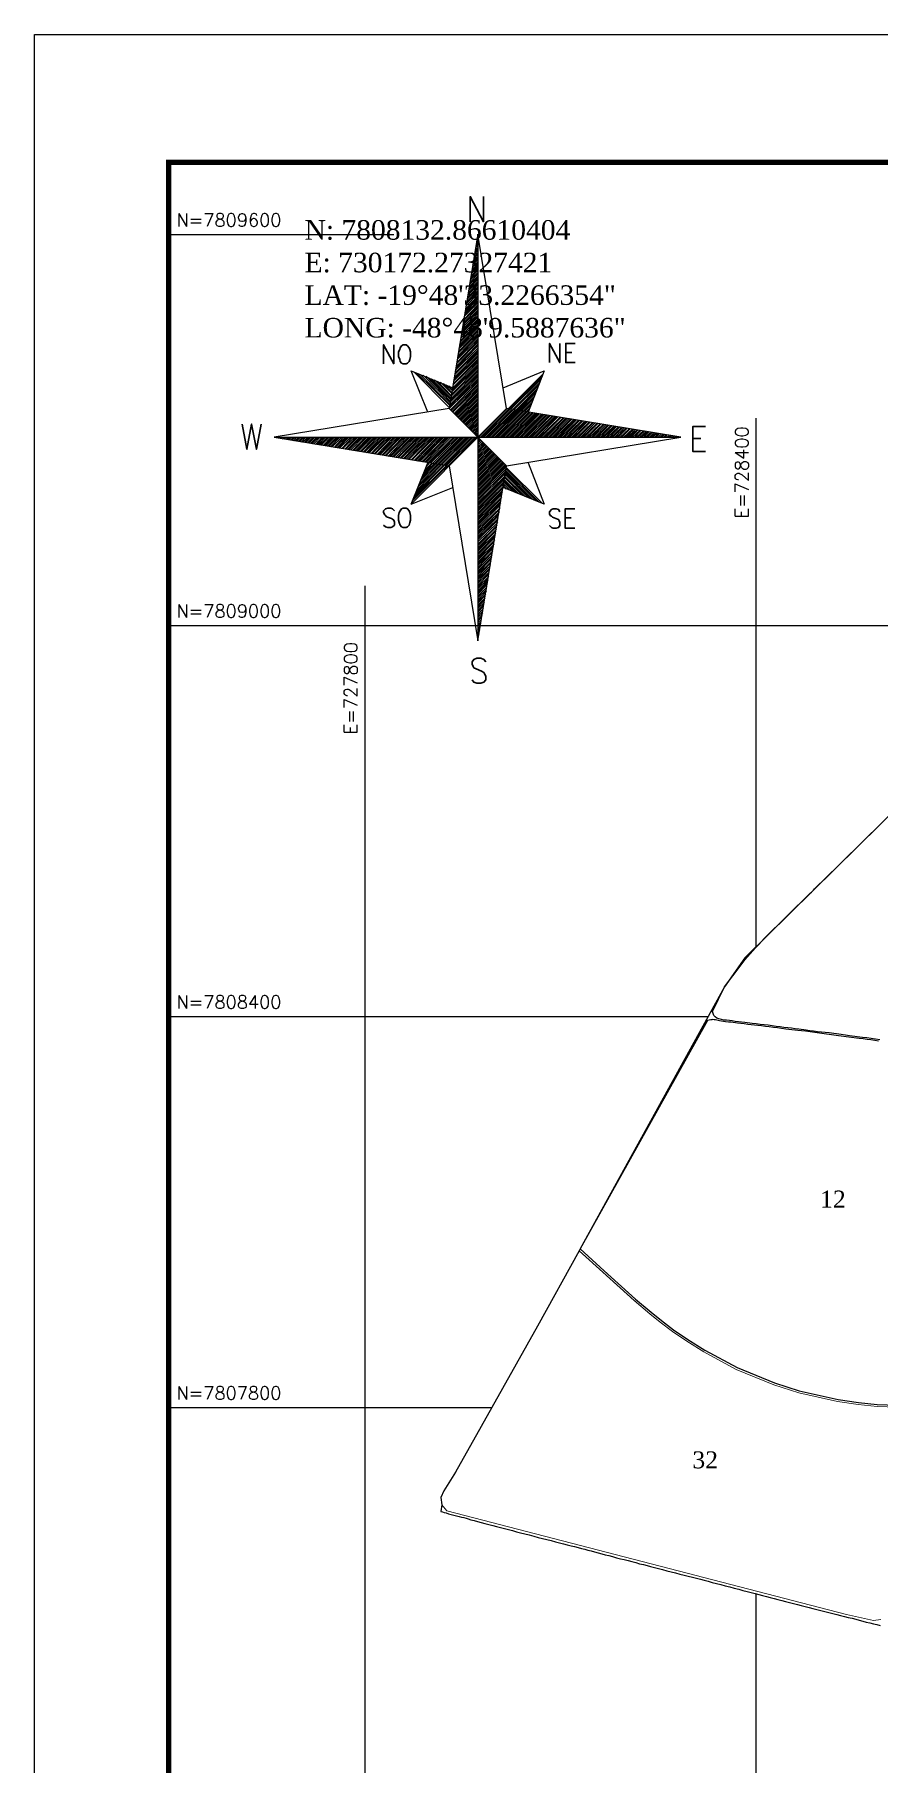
# Model space of a CAD drawing. Extents: x 727293 to 733405, y 7805585 to 7809907.
# Drawn here: x 727293 to 728588, y 7807254 to 7809907 of the extents above; entities that cross this region are included whole.
import ezdxf
from ezdxf.enums import TextEntityAlignment as Align

# ---------------------------------------------------------------- set-up
doc = ezdxf.new("R2010")
doc.units = 0
for name, color, linetype in [('0114000100', 1, 'Continuous'), ('0114000100012', 5, 'Continuous'), ('0114000100013', 5, 'Continuous'), ('0114000100032', 5, 'Continuous'), ('FOLHA', 5, 'Continuous'), ('NUMERAÇÕES', 7, 'Continuous'), ('PDF_SETA_NORTE', 3, 'Continuous')]:
    doc.layers.add(name, color=color, linetype=linetype)
doc.layers.add('MALHA', color=251, linetype='Continuous', true_color=0x505050)
doc.layers.add('NUMERAÇÕES DOS TALHÕES', color=7, linetype='Continuous', true_color=0xffffff)
doc.styles.add('AGROCAD', font='romans.shx')
doc.styles.add('AREAS', font='times.ttf')

# ---------------------------------------------------------------- blocks, each defined once
blk = doc.blocks.new('area_de_talhao')
at = {"layer": 'NUMERAÇÕES', "linetype": 'Continuous', "style": 'AREAS'}
blk.add_attdef('NRO', text='', height=20, dxfattribs=at).set_placement((0, 6.1), align=Align.CENTER)
blk = doc.blocks.new('g')
at = {"layer": 'PDF_SETA_NORTE', "color": 7, "lineweight": 30}
for points in [[(1198.1, 4844.4), (1198.1, 4888.9), (1221.4, 4844.4), (1221.4, 4888.9)], [(1338.9, 4594.6), (1338.9, 4628.5), (1356.8, 4594.6), (1356.8, 4628.5)], [(1384.4, 4594.6), (1367.4, 4594.6), (1367.4, 4628.5), (1384.4, 4628.5)], [(1044.6, 4592.5), (1044.6, 4626.4), (1062.6, 4592.5), (1062.6, 4626.4)], [(1367.4, 4612.6), (1378, 4612.6)], [(793.8, 4485.6), (802.2, 4441.1), (810.7, 4485.6), (819.2, 4441.1), (827.6, 4485.6)], [(1615.1, 4436.9), (1592.9, 4436.9), (1592.9, 4481.4), (1615.1, 4481.4)], [(1592.9, 4460.2), (1606.6, 4460.2)], [(1063.7, 4332.1), (1060.5, 4335.3), (1057.3, 4336.4), (1052, 4336.4), (1047.8, 4335.3), (1044.6, 4332.1), (1044.6, 4329), (1046.7, 4324.7), (1047.8, 4323.7), (1049.9, 4321.5), (1058.4, 4318.4), (1060.5, 4317.3), (1062.6, 4315.2), (1063.7, 4312), (1063.7, 4306.7), (1060.5, 4303.6), (1057.3, 4302.5), (1052, 4302.5), (1047.8, 4303.6), (1044.6, 4306.7)], [(1356.8, 4330), (1354.7, 4334.2), (1350.5, 4335.3), (1345.2, 4335.3), (1342, 4334.2), (1338.9, 4330), (1338.9, 4326.8), (1339.9, 4323.7), (1342, 4322.6), (1344.1, 4320.5), (1352.6, 4317.3), (1354.7, 4316.3), (1355.8, 4314.1), (1356.8, 4311), (1356.8, 4305.7), (1354.7, 4302.5), (1350.5, 4301.4), (1345.2, 4301.4), (1342, 4302.5), (1338.9, 4305.7)], [(1383.3, 4301.4), (1366.4, 4301.4), (1366.4, 4335.3), (1383.3, 4335.3)], [(1366.4, 4319.4), (1377, 4319.4)], [(1225.6, 4064.3), (1222.4, 4068.6), (1217.1, 4070.7), (1209.7, 4070.7), (1204.4, 4068.6), (1201.3, 4064.3), (1201.3, 4060.1), (1203.4, 4055.9), (1204.4, 4053.8), (1208.7, 4051.6), (1218.2, 4047.4), (1222.4, 4045.3), (1223.5, 4043.2), (1225.6, 4038.9), (1225.6, 4032.6), (1222.4, 4028.4), (1217.1, 4026.2), (1209.7, 4026.2), (1204.4, 4028.4), (1201.3, 4032.6)]]:
    blk.add_lwpolyline(points, dxfattribs=at)
at = {"layer": 'PDF_SETA_NORTE', "lineweight": 25}
blk.add_lwpolyline([(1262.6, 4411.5), (1571.7, 4462.3), (1262.6, 4513.1), (1211.8, 4822.2), (1161, 4513.1), (850.9, 4462.3), (1161, 4411.5), (1211.8, 4101.4)], close=True, dxfattribs=at)
for points in [[(1209.7, 4809.5), (1211.8, 4811.6)], [(1210.8, 4816.9), (1211.8, 4817.9)], [(1210.8, 4813.7), (1211.8, 4814.8)], [(1211.8, 4822.2), (1211.8, 4462.3), (1211.8, 4101.4)], [(1211.8, 4821.1), (1211.8, 4821.1)], [(1204.4, 4778.8), (1211.8, 4786.2)], [(1204.4, 4775.6), (1211.8, 4783)], [(1205.5, 4786.2), (1211.8, 4792.5)], [(1205.5, 4783), (1211.8, 4789.4)], [(1206.6, 4790.4), (1211.8, 4795.7)], [(1207.6, 4797.8), (1211.8, 4802.1)], [(1207.6, 4794.7), (1211.8, 4798.9)], [(1208.7, 4805.2), (1211.8, 4808.4)], [(1208.7, 4802.1), (1211.8, 4805.2)], [(1198.1, 4740.7), (1211.8, 4754.4)], [(1198.1, 4737.5), (1211.8, 4751.3)], [(1199.1, 4748.1), (1211.8, 4760.8)], [(1199.1, 4744.9), (1211.8, 4757.6)], [(1200.2, 4752.3), (1211.8, 4764)], [(1201.3, 4759.7), (1211.8, 4770.3)], [(1201.3, 4756.6), (1211.8, 4767.1)], [(1202.3, 4767.1), (1211.8, 4776.7)], [(1202.3, 4764), (1211.8, 4773.5)], [(1203.4, 4771.4), (1211.8, 4779.8)], [(1191.7, 4702.6), (1211.8, 4722.7)], [(1191.7, 4699.4), (1211.8, 4719.5)], [(1192.8, 4706.8), (1211.8, 4725.9)], [(1193.9, 4714.2), (1211.8, 4732.2)], [(1193.9, 4710), (1211.8, 4729)], [(1194.9, 4721.6), (1211.8, 4738.6)], [(1194.9, 4718.5), (1211.8, 4735.4)], [(1196, 4729), (1211.8, 4744.9)], [(1196, 4725.9), (1211.8, 4741.7)], [(1197, 4733.3), (1211.8, 4748.1)], [(1185.4, 4664.5), (1211.8, 4690.9)], [(1186.4, 4668.7), (1211.8, 4694.1)], [(1187.5, 4676.1), (1211.8, 4700.5)], [(1187.5, 4671.9), (1211.8, 4697.3)], [(1188.6, 4683.5), (1211.8, 4706.8)], [(1188.6, 4680.4), (1211.8, 4703.6)], [(1189.6, 4687.8), (1211.8, 4710)], [(1190.7, 4695.2), (1211.8, 4716.3)], [(1190.7, 4690.9), (1211.8, 4713.2)], [(1179, 4626.4), (1211.8, 4659.2)], [(1180.1, 4630.6), (1211.8, 4662.4)], [(1181.2, 4638), (1211.8, 4668.7)], [(1181.2, 4633.8), (1211.8, 4665.5)], [(1182.2, 4645.4), (1211.8, 4675.1)], [(1182.2, 4642.2), (1211.8, 4671.9)], [(1183.3, 4649.7), (1211.8, 4678.2)], [(1184.3, 4657.1), (1211.8, 4684.6)], [(1184.3, 4652.8), (1211.8, 4681.4)], [(1185.4, 4661.3), (1211.8, 4687.8)], [(1173.7, 4592.5), (1211.8, 4630.6)], [(1173.7, 4588.3), (1211.8, 4627.4)], [(1174.8, 4599.9), (1211.8, 4637)], [(1174.8, 4595.7), (1211.8, 4633.8)], [(1175.9, 4604.1), (1211.8, 4640.1)], [(1176.9, 4611.6), (1211.8, 4646.5)], [(1176.9, 4607.3), (1211.8, 4643.3)], [(1178, 4619), (1211.8, 4652.8)], [(1178, 4614.7), (1211.8, 4649.7)], [(1179, 4623.2), (1211.8, 4656)], [(1167.4, 4554.4), (1211.8, 4597.8)], [(1168.4, 4561.8), (1211.8, 4604.1)], [(1168.4, 4557.6), (1211.8, 4601)], [(1169.5, 4565), (1211.8, 4607.3)], [(1170.6, 4573.5), (1211.8, 4613.7)], [(1170.6, 4569.2), (1211.8, 4610.5)], [(1171.6, 4580.9), (1211.8, 4620)], [(1171.6, 4576.6), (1211.8, 4616.8)], [(1172.7, 4584), (1211.8, 4624.3)], [(1122.9, 4506.8), (1093.3, 4579.8), (1167.4, 4550.2)], [(1098.6, 4577.7), (1161, 4515.2)], [(1103.9, 4575.6), (1162.1, 4518.4)], [(1109.2, 4573.5), (1162.1, 4520.5)], [(1114.5, 4572.4), (1162.1, 4523.7), (1211.8, 4572.4)], [(1119.8, 4570.3), (1163.2, 4525.8)], [(1124, 4568.2), (1163.2, 4529)], [(1129.3, 4566), (1164.2, 4531.1), (1211.8, 4578.7)], [(1162.1, 4519.5), (1211.8, 4569.2)], [(1163.2, 4526.9), (1211.8, 4575.6)], [(1164.2, 4535.3), (1211.8, 4581.9)], [(1165.3, 4551.2), (1167.4, 4550.2), (1211.8, 4594.6)], [(1165.3, 4542.8), (1211.8, 4588.3)], [(1165.3, 4538.5), (1211.8, 4585.1)], [(1166.3, 4545.9), (1211.8, 4591.4)], [(1256.3, 4550.2), (1329.3, 4579.8), (1300.8, 4506.8)], [(1328.3, 4575.6), (1264.8, 4512.1)], [(1326.2, 4570.3), (1267.9, 4512.1)], [(1134.6, 4563.9), (1164.2, 4534.3)], [(1139.9, 4561.8), (1164.2, 4536.4)], [(1145.2, 4559.7), (1165.3, 4539.6)], [(1150.5, 4557.6), (1165.3, 4541.7)], [(1155.7, 4555.5), (1166.3, 4544.9)], [(1160, 4553.3), (1166.3, 4547)], [(1161, 4516.3), (1211.8, 4566)], [(1161, 4411.5), (1211.8, 4462.3), (1161, 4513.1), (1211.8, 4562.9)], [(1163.2, 4511), (1211.8, 4559.7)], [(1164.2, 4509.9), (1211.8, 4556.5)], [(1166.3, 4507.8), (1211.8, 4553.3)], [(1167.4, 4506.8), (1211.8, 4550.2)], [(1169.5, 4504.7), (1211.8, 4547)], [(1170.6, 4502.5), (1211.8, 4543.8)], [(1172.7, 4501.5), (1211.8, 4540.6)], [(1173.7, 4499.4), (1211.8, 4537.5)], [(1324, 4565), (1270.1, 4512.1)], [(1321.9, 4559.7), (1273.2, 4511)], [(1319.8, 4554.4), (1275.4, 4511)], [(1317.7, 4549.1), (1278.5, 4509.9)], [(1315.6, 4543.8), (1280.6, 4509.9)], [(1313.5, 4539.6), (1283.8, 4509.9)], [(1175.9, 4498.3), (1211.8, 4534.3)], [(1176.9, 4496.2), (1211.8, 4531.1)], [(1179, 4495.1), (1211.8, 4527.9)], [(1180.1, 4493), (1211.8, 4524.8)], [(1182.2, 4492), (1211.8, 4521.6)], [(1183.3, 4489.8), (1211.8, 4518.4)], [(1185.4, 4488.8), (1211.8, 4515.2)], [(1186.4, 4486.7), (1211.8, 4512.1)], [(1188.6, 4485.6), (1211.8, 4508.9)], [(1189.6, 4483.5), (1211.8, 4505.7)], [(1262.6, 4513.1), (1211.8, 4462.3), (1262.6, 4411.5)], [(1212.9, 4462.3), (1263.7, 4513.1)], [(1216.1, 4462.3), (1265.8, 4512.1)], [(1219.3, 4462.3), (1269, 4512.1)], [(1222.4, 4462.3), (1271.1, 4511)], [(1225.6, 4462.3), (1274.3, 4511)], [(1228.8, 4462.3), (1277.5, 4511)], [(1232, 4462.3), (1279.6, 4509.9)], [(1235.1, 4462.3), (1282.8, 4509.9)], [(1238.3, 4462.3), (1284.9, 4508.9)], [(1241.5, 4462.3), (1288.1, 4508.9)], [(1244.7, 4462.3), (1291.2, 4508.9)], [(1247.8, 4462.3), (1293.3, 4507.8)], [(1251, 4462.3), (1296.5, 4507.8)], [(1254.2, 4462.3), (1298.6, 4506.8)], [(1257.4, 4462.3), (1301.8, 4506.8)], [(1260.5, 4462.3), (1303.9, 4505.7)], [(1263.7, 4462.3), (1307.1, 4505.7)], [(1266.9, 4462.3), (1310.3, 4505.7)], [(1311.3, 4534.3), (1285.9, 4508.9)], [(1309.2, 4529), (1289.1, 4508.9)], [(1307.1, 4523.7), (1291.2, 4507.8)], [(1305, 4518.4), (1294.4, 4507.8)], [(1302.9, 4513.1), (1297.6, 4507.8)], [(1300.8, 4507.8), (1299.7, 4506.8)], [(1191.7, 4482.4), (1211.8, 4502.5)], [(1192.8, 4480.3), (1211.8, 4499.4)], [(1194.9, 4479.3), (1211.8, 4496.2)], [(1196, 4477.1), (1211.8, 4493)], [(1198.1, 4476.1), (1211.8, 4489.8)], [(1199.1, 4474), (1211.8, 4486.7)], [(1201.3, 4472.9), (1211.8, 4483.5)], [(1202.3, 4470.8), (1211.8, 4480.3)], [(1204.4, 4469.7), (1211.8, 4477.1)], [(1270.1, 4462.3), (1312.4, 4504.7)], [(1273.2, 4462.3), (1315.6, 4504.7)], [(1276.4, 4462.3), (1317.7, 4503.6)], [(1279.6, 4462.3), (1320.9, 4503.6)], [(1282.8, 4462.3), (1324, 4502.5)], [(1285.9, 4462.3), (1326.2, 4502.5)], [(1289.1, 4462.3), (1329.3, 4502.5)], [(1292.3, 4462.3), (1331.4, 4501.5)], [(1295.5, 4462.3), (1334.6, 4501.5)], [(1298.6, 4462.3), (1336.7, 4500.4)], [(1301.8, 4462.3), (1339.9, 4500.4)], [(1305, 4462.3), (1343.1, 4499.4)], [(1308.2, 4462.3), (1345.2, 4499.4)], [(1311.3, 4462.3), (1348.4, 4499.4)], [(1314.5, 4462.3), (1350.5, 4498.3)], [(1317.7, 4462.3), (1353.7, 4498.3)], [(1320.9, 4462.3), (1356.8, 4497.2)], [(1324, 4462.3), (1359, 4497.2)], [(1327.2, 4462.3), (1362.1, 4496.2)], [(1330.4, 4462.3), (1364.3, 4496.2)], [(1333.6, 4462.3), (1367.4, 4496.2)], [(1336.7, 4462.3), (1369.6, 4495.1)], [(1339.9, 4462.3), (1372.7, 4495.1)], [(1343.1, 4462.3), (1375.9, 4494.1)], [(1346.3, 4462.3), (1378, 4494.1)], [(1349.4, 4462.3), (1381.2, 4493)], [(1352.6, 4462.3), (1383.3, 4493)], [(1355.8, 4462.3), (1386.5, 4493)], [(1359, 4462.3), (1389.7, 4492)], [(1362.1, 4462.3), (1391.8, 4492)], [(1365.3, 4462.3), (1395, 4490.9)], [(1368.5, 4462.3), (1397.1, 4490.9)], [(1371.7, 4462.3), (1400.2, 4489.8)], [(1374.8, 4462.3), (1402.4, 4489.8)], [(1378, 4462.3), (1405.5, 4489.8)], [(1381.2, 4462.3), (1408.7, 4488.8)], [(1384.4, 4462.3), (1410.8, 4488.8)], [(1387.5, 4462.3), (1414, 4487.7)], [(1390.7, 4462.3), (1416.1, 4487.7)], [(1393.9, 4462.3), (1419.3, 4487.7)], [(1397.1, 4462.3), (1422.5, 4486.7)], [(1400.2, 4462.3), (1424.6, 4486.7)], [(1403.4, 4462.3), (1427.8, 4485.6)], [(1406.6, 4462.3), (1429.9, 4485.6)], [(1409.8, 4462.3), (1433.1, 4484.5)], [(1412.9, 4462.3), (1435.2, 4484.5)], [(1416.1, 4462.3), (1438.3, 4484.5)], [(1419.3, 4462.3), (1441.5, 4483.5)], [(1422.5, 4462.3), (1443.6, 4483.5)], [(1425.6, 4462.3), (1446.8, 4482.4)], [(1428.8, 4462.3), (1448.9, 4482.4)], [(1432, 4462.3), (1452.1, 4481.4)], [(1435.2, 4462.3), (1455.3, 4481.4)], [(1438.3, 4462.3), (1457.4, 4481.4)], [(1441.5, 4462.3), (1460.6, 4480.3)], [(1444.7, 4462.3), (1462.7, 4480.3)], [(1447.9, 4462.3), (1465.9, 4479.3)], [(1451, 4462.3), (1468, 4479.3)], [(1454.2, 4462.3), (1471.2, 4478.2)], [(1457.4, 4462.3), (1474.3, 4478.2)], [(1460.6, 4462.3), (1476.5, 4478.2)], [(1463.7, 4462.3), (1479.6, 4477.1)], [(1466.9, 4462.3), (1481.7, 4477.1)], [(1470.1, 4462.3), (1484.9, 4476.1)], [(1473.3, 4462.3), (1488.1, 4476.1)], [(1476.5, 4462.3), (1490.2, 4475)], [(1479.6, 4462.3), (1493.4, 4475)], [(1482.8, 4462.3), (1495.5, 4475)], [(850.9, 4462.3), (1571.7, 4462.3)], [(852, 4462.3), (853, 4462.3)], [(855.2, 4461.3), (856.2, 4462.3)], [(858.3, 4461.3), (859.4, 4462.3)], [(860.4, 4460.2), (862.6, 4462.3)], [(863.6, 4460.2), (865.7, 4462.3)], [(865.7, 4459.1), (868.9, 4462.3)], [(868.9, 4459.1), (872.1, 4462.3)], [(872.1, 4459.1), (875.3, 4462.3)], [(874.2, 4458.1), (878.4, 4462.3)], [(877.4, 4458.1), (881.6, 4462.3)], [(879.5, 4457), (884.8, 4462.3)], [(882.7, 4457), (888, 4462.3)], [(884.8, 4456), (891.1, 4462.3)], [(888, 4456), (894.3, 4462.3)], [(891.1, 4456), (897.5, 4462.3)], [(893.3, 4454.9), (900.7, 4462.3)], [(896.4, 4454.9), (903.8, 4462.3)], [(898.6, 4453.8), (907, 4462.3)], [(901.7, 4453.8), (910.2, 4462.3)], [(904.9, 4452.8), (913.4, 4462.3)], [(907, 4452.8), (916.5, 4462.3)], [(910.2, 4452.8), (919.7, 4462.3)], [(912.3, 4451.7), (922.9, 4462.3)], [(915.5, 4451.7), (926.1, 4462.3)], [(917.6, 4450.7), (929.2, 4462.3)], [(920.8, 4450.7), (932.4, 4462.3)], [(924, 4449.6), (935.6, 4462.3)], [(926.1, 4449.6), (938.8, 4462.3)], [(929.2, 4449.6), (941.9, 4462.3)], [(931.4, 4448.6), (945.1, 4462.3)], [(934.5, 4448.6), (948.3, 4462.3)], [(937.7, 4447.5), (951.5, 4462.3)], [(939.8, 4447.5), (954.6, 4462.3)], [(943, 4447.5), (957.8, 4462.3)], [(945.1, 4446.4), (961, 4462.3)], [(948.3, 4446.4), (964.2, 4462.3)], [(950.4, 4445.4), (967.3, 4462.3)], [(953.6, 4445.4), (970.5, 4462.3)], [(956.8, 4444.3), (973.7, 4462.3)], [(958.9, 4444.3), (976.9, 4462.3)], [(962.1, 4444.3), (980.1, 4462.3)], [(964.2, 4443.3), (983.2, 4462.3)], [(967.3, 4443.3), (986.4, 4462.3)], [(970.5, 4442.2), (989.6, 4462.3)], [(972.6, 4442.2), (992.8, 4462.3)], [(975.8, 4441.1), (995.9, 4462.3)], [(977.9, 4441.1), (999.1, 4462.3)], [(981.1, 4441.1), (1002.3, 4462.3)], [(983.2, 4440.1), (1005.5, 4462.3)], [(986.4, 4440.1), (1008.6, 4462.3)], [(989.6, 4439), (1011.8, 4462.3)], [(991.7, 4439), (1015, 4462.3)], [(994.9, 4438), (1018.2, 4462.3)], [(997, 4438), (1021.3, 4462.3)], [(1000.2, 4438), (1024.5, 4462.3)], [(1003.3, 4436.9), (1027.7, 4462.3)], [(1005.5, 4436.9), (1030.9, 4462.3)], [(1008.6, 4435.9), (1034, 4462.3)], [(1010.7, 4435.9), (1037.2, 4462.3)], [(1013.9, 4434.8), (1040.4, 4462.3)], [(1016, 4434.8), (1043.6, 4462.3)], [(1019.2, 4434.8), (1046.7, 4462.3)], [(1022.4, 4433.7), (1049.9, 4462.3)], [(1024.5, 4433.7), (1053.1, 4462.3)], [(1027.7, 4432.7), (1056.3, 4462.3)], [(1029.8, 4432.7), (1059.4, 4462.3)], [(1033, 4431.6), (1062.6, 4462.3)], [(1036.1, 4431.6), (1065.8, 4462.3)], [(1038.3, 4431.6), (1069, 4462.3)], [(1041.4, 4430.6), (1072.1, 4462.3)], [(1043.6, 4430.6), (1075.3, 4462.3)], [(1046.7, 4429.5), (1078.5, 4462.3)], [(1048.8, 4429.5), (1081.7, 4462.3)], [(1052, 4428.4), (1084.8, 4462.3)], [(1055.2, 4428.4), (1088, 4462.3)], [(1057.3, 4428.4), (1091.2, 4462.3)], [(1060.5, 4427.4), (1094.4, 4462.3)], [(1062.6, 4427.4), (1097.5, 4462.3)], [(1065.8, 4426.3), (1100.7, 4462.3)], [(1069, 4426.3), (1103.9, 4462.3)], [(1071.1, 4426.3), (1107.1, 4462.3)], [(1074.2, 4425.3), (1110.2, 4462.3)], [(1076.4, 4425.3), (1113.4, 4462.3)], [(1079.5, 4424.2), (1116.6, 4462.3)], [(1081.7, 4424.2), (1119.8, 4462.3)], [(1084.8, 4423.2), (1122.9, 4462.3)], [(1088, 4423.2), (1126.1, 4462.3)], [(1090.1, 4423.2), (1129.3, 4462.3)], [(1093.3, 4422.1), (1132.5, 4462.3)], [(1211.8, 4462.3), (1093.3, 4343.8), (1122.9, 4416.8), (1168.4, 4462.3)], [(1095.4, 4422.1), (1135.6, 4462.3)], [(1097.5, 4354.4), (1155.7, 4411.5), (1206.6, 4462.3)], [(1098.6, 4421), (1138.8, 4462.3)], [(1101.8, 4421), (1142, 4462.3)], [(1101.8, 4363.9), (1150.5, 4412.6), (1200.2, 4462.3)], [(1103.9, 4420), (1145.2, 4462.3)], [(1103.9, 4369.2), (1147.3, 4413.6), (1197, 4462.3)], [(1106, 4374.5), (1145.2, 4413.6), (1193.9, 4462.3)], [(1107.1, 4420), (1148.3, 4462.3)], [(1108.1, 4379.8), (1142, 4413.6), (1190.7, 4462.3)], [(1109.2, 4420), (1151.5, 4462.3)], [(1110.2, 4385.1), (1139.9, 4414.7), (1187.5, 4462.3)], [(1112.4, 4418.9), (1154.7, 4462.3)], [(1112.4, 4390.3), (1136.7, 4414.7), (1184.3, 4462.3)], [(1114.5, 4418.9), (1157.9, 4462.3)], [(1114.5, 4395.6), (1134.6, 4415.7), (1181.2, 4462.3)], [(1116.6, 4399.9), (1131.4, 4415.7), (1178, 4462.3)], [(1117.6, 4417.9), (1161, 4462.3)], [(1120.8, 4417.9), (1164.2, 4462.3)], [(1120.8, 4410.5), (1126.1, 4416.8), (1171.6, 4462.3)], [(1128.2, 4416.8), (1174.8, 4462.3)], [(1153.6, 4412.6), (1203.4, 4462.3)], [(1158.9, 4411.5), (1209.7, 4462.3)], [(1205.5, 4467.6), (1211.8, 4474)], [(1207.6, 4466.5), (1211.8, 4470.8)], [(1208.7, 4464.4), (1211.8, 4467.6)], [(1210.8, 4463.4), (1211.8, 4464.4)], [(1211.8, 4461.3), (1211.8, 4461.3)], [(1211.8, 4458.1), (1214, 4460.2)], [(1211.8, 4454.9), (1215, 4458.1)], [(1211.8, 4451.7), (1217.1, 4457)], [(1211.8, 4448.6), (1218.2, 4454.9)], [(1211.8, 4445.4), (1220.3, 4453.8)], [(1211.8, 4442.2), (1221.4, 4451.7)], [(1211.8, 4439), (1223.5, 4450.7)], [(1211.8, 4435.9), (1224.5, 4448.6)], [(1211.8, 4432.7), (1226.7, 4447.5)], [(1211.8, 4429.5), (1227.7, 4445.4)], [(1211.8, 4426.3), (1229.8, 4444.3)], [(1486, 4462.3), (1498.7, 4474)], [(1489.2, 4462.3), (1500.8, 4474)], [(1492.3, 4462.3), (1504, 4472.9)], [(1495.5, 4462.3), (1507.1, 4472.9)], [(1498.7, 4462.3), (1509.3, 4471.8)], [(1501.9, 4462.3), (1512.4, 4471.8)], [(1505, 4462.3), (1514.6, 4471.8)], [(1508.2, 4462.3), (1517.7, 4470.8)], [(1512.4, 4462.3), (1520.9, 4470.8)], [(1515.6, 4462.3), (1523, 4469.7)], [(1518.8, 4462.3), (1526.2, 4469.7)], [(1522, 4462.3), (1528.3, 4468.7)], [(1525.1, 4462.3), (1531.5, 4468.7)], [(1528.3, 4462.3), (1533.6, 4468.7)], [(1531.5, 4462.3), (1536.8, 4467.6)], [(1534.7, 4462.3), (1540, 4467.6)], [(1537.8, 4462.3), (1542.1, 4466.5)], [(1541, 4462.3), (1545.2, 4466.5)], [(1544.2, 4462.3), (1547.4, 4466.5)], [(1547.4, 4462.3), (1550.5, 4465.5)], [(1550.5, 4462.3), (1553.7, 4465.5)], [(1553.7, 4462.3), (1555.8, 4464.4)], [(1556.9, 4462.3), (1559, 4464.4)], [(1560.1, 4462.3), (1561.1, 4463.4)], [(1563.2, 4462.3), (1564.3, 4463.4)], [(1566.4, 4462.3), (1566.4, 4463.4)], [(1569.6, 4462.3), (1569.6, 4462.3)], [(1118.7, 4405.2), (1129.3, 4415.7)], [(1122.9, 4415.7), (1124, 4416.8)], [(1211.8, 4423.2), (1230.9, 4442.2)], [(1211.8, 4420), (1233, 4441.1)], [(1211.8, 4416.8), (1234.1, 4439)], [(1211.8, 4413.6), (1236.2, 4438)], [(1211.8, 4410.5), (1237.2, 4435.9)], [(1211.8, 4407.3), (1239.4, 4434.8)], [(1211.8, 4404.1), (1240.4, 4432.7)], [(1211.8, 4400.9), (1242.5, 4431.6)], [(1211.8, 4397.8), (1243.6, 4429.5)], [(1211.8, 4394.6), (1245.7, 4428.4)], [(1211.8, 4391.4), (1246.8, 4426.3)], [(1211.8, 4388.2), (1248.9, 4425.3)], [(1211.8, 4385.1), (1249.9, 4423.2)], [(1211.8, 4381.9), (1252.1, 4422.1)], [(1211.8, 4378.7), (1253.1, 4420)], [(1211.8, 4375.5), (1255.2, 4418.9)], [(1211.8, 4372.4), (1256.3, 4416.8)], [(1211.8, 4369.2), (1258.4, 4415.7)], [(1211.8, 4366), (1259.5, 4413.6)], [(1300.8, 4416.8), (1329.3, 4343.8), (1256.3, 4373.4)], [(1095.4, 4349.1), (1157.9, 4411.5)], [(1099.7, 4359.6), (1152.6, 4412.6)], [(1211.8, 4362.8), (1261.6, 4412.6)], [(1211.8, 4359.6), (1262.6, 4410.5)], [(1211.8, 4356.5), (1261.6, 4406.2), (1319.8, 4348)], [(1211.8, 4353.3), (1261.6, 4403), (1314.5, 4350.1)], [(1211.8, 4350.1), (1260.5, 4398.8)], [(1211.8, 4346.9), (1260.5, 4394.6)], [(1211.8, 4343.8), (1259.5, 4391.4)], [(1211.8, 4340.6), (1258.4, 4387.2), (1283.8, 4362.8)], [(1211.8, 4337.4), (1258.4, 4384)], [(1278.5, 4364.9), (1258.4, 4385.1)], [(1294.4, 4358.6), (1259.5, 4392.5)], [(1289.1, 4360.7), (1259.5, 4390.3)], [(1309.2, 4352.2), (1260.5, 4400.9)], [(1303.9, 4354.4), (1260.5, 4397.8)], [(1299.7, 4356.5), (1260.5, 4395.6)], [(1325.1, 4345.9), (1262.6, 4408.3)], [(1093.3, 4343.8), (1167.4, 4373.4)], [(1211.8, 4334.2), (1257.4, 4379.8), (1267.9, 4369.2)], [(1211.8, 4331.1), (1257.4, 4375.5)], [(1211.8, 4327.9), (1256.3, 4372.4)], [(1211.8, 4324.7), (1255.2, 4368.1)], [(1211.8, 4321.5), (1255.2, 4364.9)], [(1211.8, 4318.4), (1254.2, 4360.7)], [(1211.8, 4315.2), (1254.2, 4356.5)], [(1211.8, 4312), (1253.1, 4353.3)], [(1258.4, 4372.4), (1256.3, 4374.5)], [(1262.6, 4370.2), (1257.4, 4376.6)], [(1273.2, 4367.1), (1258.4, 4381.9)], [(1211.8, 4308.8), (1252.1, 4349.1)], [(1211.8, 4305.7), (1252.1, 4345.9)], [(1211.8, 4302.5), (1251, 4341.7)], [(1211.8, 4299.3), (1251, 4337.4)], [(1211.8, 4296.1), (1249.9, 4334.2)], [(1211.8, 4293), (1249.9, 4330)], [(1211.8, 4289.8), (1248.9, 4325.8)], [(1211.8, 4286.6), (1247.8, 4322.6)], [(1211.8, 4283.4), (1247.8, 4318.4)], [(1211.8, 4280.3), (1246.8, 4315.2)], [(1211.8, 4277.1), (1246.8, 4311)], [(1211.8, 4272.9), (1245.7, 4306.7)], [(1211.8, 4269.7), (1244.7, 4303.6)], [(1211.8, 4266.5), (1244.7, 4299.3)], [(1211.8, 4263.3), (1243.6, 4296.1)], [(1211.8, 4260.2), (1243.6, 4291.9)], [(1211.8, 4257), (1242.5, 4287.7)], [(1211.8, 4253.8), (1241.5, 4284.5)], [(1211.8, 4250.6), (1241.5, 4280.3)], [(1211.8, 4247.5), (1240.4, 4277.1)], [(1211.8, 4244.3), (1240.4, 4272.9)], [(1211.8, 4241.1), (1239.4, 4268.6)], [(1211.8, 4237.9), (1238.3, 4265.4)], [(1211.8, 4234.8), (1238.3, 4261.2)], [(1211.8, 4231.6), (1237.2, 4258)], [(1211.8, 4228.4), (1237.2, 4253.8)], [(1211.8, 4225.2), (1236.2, 4249.6)], [(1211.8, 4222.1), (1235.1, 4246.4)], [(1211.8, 4218.9), (1235.1, 4242.2)], [(1211.8, 4215.7), (1234.1, 4239)], [(1211.8, 4212.5), (1234.1, 4234.8)], [(1211.8, 4209.4), (1233, 4230.5)], [(1211.8, 4206.2), (1232, 4227.3)], [(1211.8, 4203), (1232, 4223.1)], [(1211.8, 4199.8), (1230.9, 4219.9)], [(1211.8, 4196.7), (1230.9, 4215.7)], [(1211.8, 4193.5), (1229.8, 4211.5)], [(1211.8, 4190.3), (1229.8, 4208.3)], [(1211.8, 4187.1), (1228.8, 4204.1)], [(1211.8, 4184), (1227.7, 4200.9)], [(1211.8, 4180.8), (1227.7, 4196.7)], [(1211.8, 4177.6), (1226.7, 4192.4)], [(1211.8, 4174.4), (1226.7, 4189.2)], [(1211.8, 4171.2), (1225.6, 4185)], [(1211.8, 4168.1), (1224.5, 4181.8)], [(1211.8, 4164.9), (1224.5, 4177.6)], [(1211.8, 4161.7), (1223.5, 4173.4)], [(1211.8, 4158.5), (1223.5, 4170.2)], [(1211.8, 4155.4), (1222.4, 4166)], [(1211.8, 4152.2), (1221.4, 4162.8)], [(1211.8, 4149), (1221.4, 4158.5)], [(1211.8, 4145.8), (1220.3, 4154.3)], [(1211.8, 4142.7), (1220.3, 4151.1)], [(1211.8, 4139.5), (1219.3, 4146.9)], [(1211.8, 4136.3), (1218.2, 4143.7)], [(1211.8, 4133.1), (1218.2, 4139.5)], [(1211.8, 4130), (1217.1, 4135.3)], [(1211.8, 4126.8), (1217.1, 4132.1)], [(1211.8, 4123.6), (1216.1, 4127.9)], [(1211.8, 4120.4), (1215, 4124.7)], [(1211.8, 4117.3), (1215, 4120.4)], [(1211.8, 4114.1), (1214, 4116.2)], [(1211.8, 4110.9), (1214, 4113)], [(1211.8, 4107.7), (1212.9, 4108.8)], [(1211.8, 4104.6), (1211.8, 4105.6)]]:
    blk.add_lwpolyline(points, dxfattribs=at)
at = {"layer": 'PDF_SETA_NORTE', "color": 7, "lineweight": 30}
for points in [[(1079.5, 4626.4), (1076.4, 4624.3), (1074.2, 4621.1), (1073.2, 4617.9), (1071.1, 4613.7), (1071.1, 4605.2), (1073.2, 4599.9), (1074.2, 4596.7), (1076.4, 4593.6), (1079.5, 4592.5), (1084.8, 4592.5), (1087, 4593.6), (1090.1, 4596.7), (1091.2, 4599.9), (1092.2, 4605.2), (1092.2, 4613.7), (1091.2, 4617.9), (1090.1, 4621.1), (1087, 4624.3), (1084.8, 4626.4)], [(1079.5, 4336.4), (1076.4, 4335.3), (1074.2, 4332.1), (1072.1, 4329), (1071.1, 4323.7), (1071.1, 4315.2), (1072.1, 4311), (1074.2, 4306.7), (1076.4, 4303.6), (1079.5, 4302.5), (1084.8, 4302.5), (1087, 4303.6), (1090.1, 4306.7), (1091.2, 4311), (1092.2, 4315.2), (1092.2, 4323.7), (1091.2, 4329), (1090.1, 4332.1), (1087, 4335.3), (1084.8, 4336.4)]]:
    blk.add_lwpolyline(points, close=True, dxfattribs=at)
blk = doc.blocks.new('coordf')
at = {"layer": 'MALHA', "linetype": 'Continuous', "style": 'AGROCAD'}
blk.add_attdef('COORDF', text='', height=10, dxfattribs=at).set_placement((-6, 6), align=Align.RIGHT)
blk = doc.blocks.new('coordi')
at = {"layer": 'MALHA', "linetype": 'Continuous', "style": 'AGROCAD'}
blk.add_attdef('COORDI', (6, 6), '', height=10, dxfattribs=at)

msp = doc.modelspace()

# ---------------------------------------------------------------- linework, layer by layer
at = {"layer": '0114000100'}
msp.add_lwpolyline([(728624.6, 7808728.5), (728382.7, 7808490.1), (728351.4, 7808445.3), (728129.7, 7808043.3), (728128.3, 7808040.5), (728064.7, 7807924.8), (727978, 7807770.8), (727938.6, 7807700.7), (727921, 7807672.1), (727916.4, 7807661.5), (727917.6, 7807650.4), (727916.3, 7807640.2), (727918.5, 7807639.6), (727921.3, 7807638.9), (727924.3, 7807638), (727927.9, 7807636.9), (727931.9, 7807635.6), (727936, 7807634.5), (727940.3, 7807633.4), (727944.3, 7807632.6), (727948, 7807631.8), (727951.7, 7807631), (727955, 7807630), (727958.1, 7807628.8), (727962.1, 7807627.7), (727967.1, 7807626.5), (727972.4, 7807625.1), (727978, 7807623.6), (727983.8, 7807622), (727989.8, 7807620.5), (727995.7, 7807619), (728001.6, 7807617.4), (728007.8, 7807615.7), (728014.1, 7807614.2), (728020.2, 7807612.6), (728026.2, 7807611.1), (728032.3, 7807609.3), (728038.6, 7807607.7), (728045.2, 7807606.1), (728051.9, 7807604.3), (728058.8, 7807602.4), (728065.6, 7807600.6), (728072.2, 7807598.9), (728078.9, 7807597.2), (728085.6, 7807595.5), (728092.1, 7807593.8), (728098.2, 7807592.1), (728104.2, 7807590.7), (728110, 7807589.2), (728115.9, 7807587.7), (728121.5, 7807586.3), (728126.9, 7807584.9), (728132, 7807583.5), (728136.9, 7807582.3), (728141.9, 7807581.1), (728146.8, 7807579.8), (728152.1, 7807578.3), (728157.6, 7807576.8), (728163, 7807575.4), (728168.5, 7807573.9), (728174.1, 7807572.5), (728179.8, 7807571), (728185.6, 7807569.4), (728191.6, 7807567.8), (728197.5, 7807566.4), (728203.4, 7807564.9), (728209.3, 7807563.4), (728215.3, 7807561.8), (728221.2, 7807560.2), (728227.1, 7807558.8), (728232.6, 7807557.3), (728238.1, 7807555.7), (728243.9, 7807554.3), (728250, 7807552.7), (728256.3, 7807551.1), (728262.8, 7807549.4), (728269.5, 7807547.7), (728276.2, 7807545.9), (728282.9, 7807544.2), (728289.4, 7807542.6), (728295.9, 7807540.9), (728302.3, 7807539.3), (728308.6, 7807537.7), (728314.6, 7807536.2), (728320.4, 7807534.7), (728326.4, 7807533.2), (728332.6, 7807531.5), (728339, 7807529.8), (728345.6, 7807528.1), (728352.5, 7807526.2), (728359.5, 7807524.4), (728366.3, 7807522.6), (728373.2, 7807520.9), (728379.8, 7807519.2), (728386.3, 7807517.5), (728392.5, 7807516), (728398.3, 7807514.5), (728404.1, 7807513), (728409.9, 7807511.5), (728415.8, 7807509.9), (728421.7, 7807508.3), (728427.6, 7807506.9), (728433.5, 7807505.4), (728439.3, 7807503.9), (728445.2, 7807502.3), (728451.2, 7807500.8), (728457.3, 7807499.2), (728463.3, 7807497.7), (728469.3, 7807496.2), (728475.3, 7807494.6), (728481.2, 7807493.1), (728487.1, 7807491.6), (728493.2, 7807490), (728499.4, 7807488.4), (728505.6, 7807486.8), (728511.7, 7807485.2), (728517.7, 7807483.6), (728523.7, 7807482), (728529.6, 7807480.6), (728535.5, 7807479.2), (728541.4, 7807477.7), (728547.1, 7807476.4), (728552.7, 7807474.9), (728558.2, 7807473.6), (728563.6, 7807472.2), (728569, 7807470.6), (728574.4, 7807469.3), (728580, 7807468), (728585.3, 7807466.6), (728590.4, 7807465.1)], dxfattribs=at)
at = {"layer": '0114000100012'}
msp.add_lwpolyline([(728587.7, 7808362.2), (728581.9, 7808363.1), (728576.1, 7808363.9), (728570.3, 7808364.6), (728564.4, 7808365.4), (728558.3, 7808366.2), (728526.1, 7808370.2), (728493.8, 7808374.6), (728475.6, 7808377.1), (728469.8, 7808377.8), (728463.9, 7808378.5), (728445.3, 7808380.6), (728438.9, 7808381.4), (728432.7, 7808382.3), (728426.5, 7808383.1), (728420.2, 7808383.8), (728414.2, 7808384.6), (728408.3, 7808385.4), (728402.7, 7808386.1), (728397.3, 7808386.7), (728387, 7808387.8), (728381.8, 7808388.6), (728376.5, 7808389.3), (728371.3, 7808389.8), (728361.9, 7808391.1), (728357.4, 7808391.3), (728352.7, 7808391.8), (728343.7, 7808393.4), (728337.6, 7808394.5), (728335.4, 7808394.8), (728333.5, 7808395), (728331.9, 7808394.9), (728330.5, 7808394.6), (728325.5, 7808393.8), (728129.7, 7808043.3), (728166.6, 7808009.7), (728215, 7807966.1), (728238.8, 7807945.9), (728254.6, 7807933.1), (728273.3, 7807918.9), (728295.4, 7807904.1), (728321.1, 7807887.8), (728370.7, 7807861.1), (728428, 7807837.5), (728466.1, 7807825.4), (728525.6, 7807812.1), (728556.8, 7807807.3), (728585.7, 7807804.5), (728631.1, 7807802.7)], dxfattribs=at)
at = {"layer": '0114000100013'}
msp.add_lwpolyline([(728589.9, 7808364), (728583.2, 7808365), (728576.6, 7808366), (728570, 7808366.9), (728563.4, 7808367.8), (728543.4, 7808370.3), (728536.9, 7808371.2), (728530.5, 7808372), (728511.8, 7808374.6), (728494, 7808376.5), (728488.2, 7808377.3), (728482.4, 7808378), (728476.7, 7808378.7), (728465.6, 7808380.2), (728460.1, 7808381), (728454.4, 7808381.7), (728448.6, 7808382.5), (728442.7, 7808383.2), (728436.7, 7808383.9), (728430.6, 7808384.6), (728424.5, 7808385.5), (728418.4, 7808386.4), (728406.1, 7808387.8), (728400.1, 7808388.6), (728394.1, 7808389.2), (728382.5, 7808390.4), (728377.4, 7808391), (728372.7, 7808391.6), (728368, 7808392.2), (728363.4, 7808393), (728359, 7808393.6), (728354.7, 7808394), (728350.5, 7808394.4), (728346.6, 7808395.2), (728342.9, 7808396.2), (728339.8, 7808397.5), (728337.3, 7808399.2), (728335.1, 7808401.5), (728333, 7808407.6), (728351.4, 7808445.3), (728376.8, 7808479.3), (728379.4, 7808482.7), (728383, 7808487.1), (728386.9, 7808491.6), (728391, 7808496.2), (728395.1, 7808500.8), (728399.5, 7808505.5), (728403.9, 7808510.2), (728412.5, 7808519.4), (728483.1, 7808589), (728484.9, 7808590.6), (728487.9, 7808593.5), (728489.7, 7808595.6), (728526.5, 7808631.8), (728528.6, 7808633.4), (728531, 7808636.1), (728531.4, 7808636.6), (728624.6, 7808728.5)], dxfattribs=at)
at = {"layer": '0114000100032', "lineweight": 18}
msp.add_lwpolyline([(728591.5, 7807474.5), (728580.2, 7807473.1), (728538.5, 7807482.3), (727925.6, 7807641.5), (727917.6, 7807650.4), (727916.4, 7807661.5), (727921, 7807672.1), (727938.6, 7807700.7), (727978, 7807770.8), (728064.7, 7807924.8), (728128.3, 7808040.5), (728164.6, 7808007.5), (728213, 7807963.8), (728236.9, 7807943.6), (728252.8, 7807930.7), (728271.5, 7807916.4), (728293.7, 7807901.6), (728319.6, 7807885.3), (728369.4, 7807858.4), (728427, 7807834.7), (728465.3, 7807822.5), (728525, 7807809.1), (728556.4, 7807804.4), (728585.5, 7807801.5), (728631, 7807799.7)], dxfattribs=at)
at = {"layer": 'FOLHA', "color": 5}
msp.add_lwpolyline([(733405, 7805585.3), (727292.8, 7805585.3), (727292.8, 7809906.7), (733405, 7809906.7)], close=True, dxfattribs=at)
at = {"layer": 'FOLHA', "color": 5, "const_width": 8.23}
msp.add_lwpolyline([(727498.5, 7809710.6), (733208.9, 7809710.6), (733208.9, 7805790.9), (727498.5, 7805790.9)], close=True, dxfattribs=at)
at = {"layer": 'MALHA'}
for points in [[(727498.5, 7809600), (727844.2, 7809600)], [(728400, 7808507.1), (728400, 7809317.8)], [(727800, 7805790.9), (727800, 7809060.9)], [(727498.5, 7809000), (731279.2, 7809000)], [(727498.5, 7808400), (728326.4, 7808400)], [(727498.5, 7807800), (727994.4, 7807800)], [(728400, 7805790.9), (728400, 7807514.1)]]:
    msp.add_lwpolyline(points, dxfattribs=at)

# ---------------------------------------------------------------- block references
at = {"layer": 'FOLHA', "xscale": 0.8657245702984451, "yscale": 0.8657245702984451, "zscale": 0.8657245702984451}
msp.add_blockref('g', (726924, 7805425.6), dxfattribs=at)
at = {"layer": 'MALHA'}
ref = msp.add_blockref('coordi', (727498.5, 7809600), dxfattribs=dict(at, xscale=2, yscale=2, zscale=2))
ref.add_attrib('COORDI', 'N=7809600', (727510.5, 7809612), dxfattribs={"height": 20, "style": 'AGROCAD'})
ref = msp.add_blockref('coordf', (728400, 7809317.5), dxfattribs=dict(at, xscale=2, yscale=2, zscale=2, rotation=90))
ref.add_attrib('COORDF', 'E=728400', dxfattribs={"height": 20, "rotation": 90, "style": 'AGROCAD'}).set_placement((728388, 7809305.5), align=Align.RIGHT)
ref = msp.add_blockref('coordi', (727498.5, 7809000), dxfattribs=dict(at, xscale=2, yscale=2, zscale=2))
ref.add_attrib('COORDI', 'N=7809000', (727510.5, 7809012), dxfattribs={"height": 20, "style": 'AGROCAD'})
ref = msp.add_blockref('coordf', (727800, 7808986.4), dxfattribs=dict(at, xscale=2, yscale=2, zscale=2, rotation=90))
ref.add_attrib('COORDF', 'E=727800', dxfattribs={"height": 20, "rotation": 90, "style": 'AGROCAD'}).set_placement((727788, 7808974.4), align=Align.RIGHT)
ref = msp.add_blockref('coordi', (727498.5, 7808400), dxfattribs=dict(at, xscale=2, yscale=2, zscale=2))
ref.add_attrib('COORDI', 'N=7808400', (727510.5, 7808412), dxfattribs={"height": 20, "style": 'AGROCAD'})
ref = msp.add_blockref('coordi', (727498.5, 7807800), dxfattribs=dict(at, xscale=2, yscale=2, zscale=2))
ref.add_attrib('COORDI', 'N=7807800', (727510.5, 7807812), dxfattribs={"height": 20, "style": 'AGROCAD'})
at = {"layer": 'NUMERAÇÕES DOS TALHÕES'}
ref = msp.add_blockref('area_de_talhao', (728517.8, 7808098.8), dxfattribs=dict(at, xscale=1.3, yscale=1.3, zscale=1.3))
ref.add_attrib('NRO', '12', dxfattribs={"layer": 'NUMERAÇÕES', "height": 26, "style": 'AREAS'}).set_placement((728517.8, 7808106.7), align=Align.CENTER)
ref = msp.add_blockref('area_de_talhao', (728321.8, 7807698.6), dxfattribs=dict(at, xscale=1.3, yscale=1.3, zscale=1.3))
ref.add_attrib('NRO', '32', dxfattribs={"layer": 'NUMERAÇÕES', "height": 26, "style": 'AREAS'}).set_placement((728321.8, 7807706.5), align=Align.CENTER)

# ---------------------------------------------------------------- texts
at = {"layer": 'NUMERAÇÕES DOS TALHÕES', "color": 0, "insert": (728211.2, 7809441.2), "char_height": 30, "attachment_point": 9, "style": 'AREAS'}
msp.add_mtext('\\pxql;N: 7808132.86610404\\PE: 730172.27327421\\PLAT: -19%%D48\'33.2266354" \\PLONG: -48%%D48\'9.5887636" ', dxfattribs=at)

doc.saveas('drawing.dxf')
